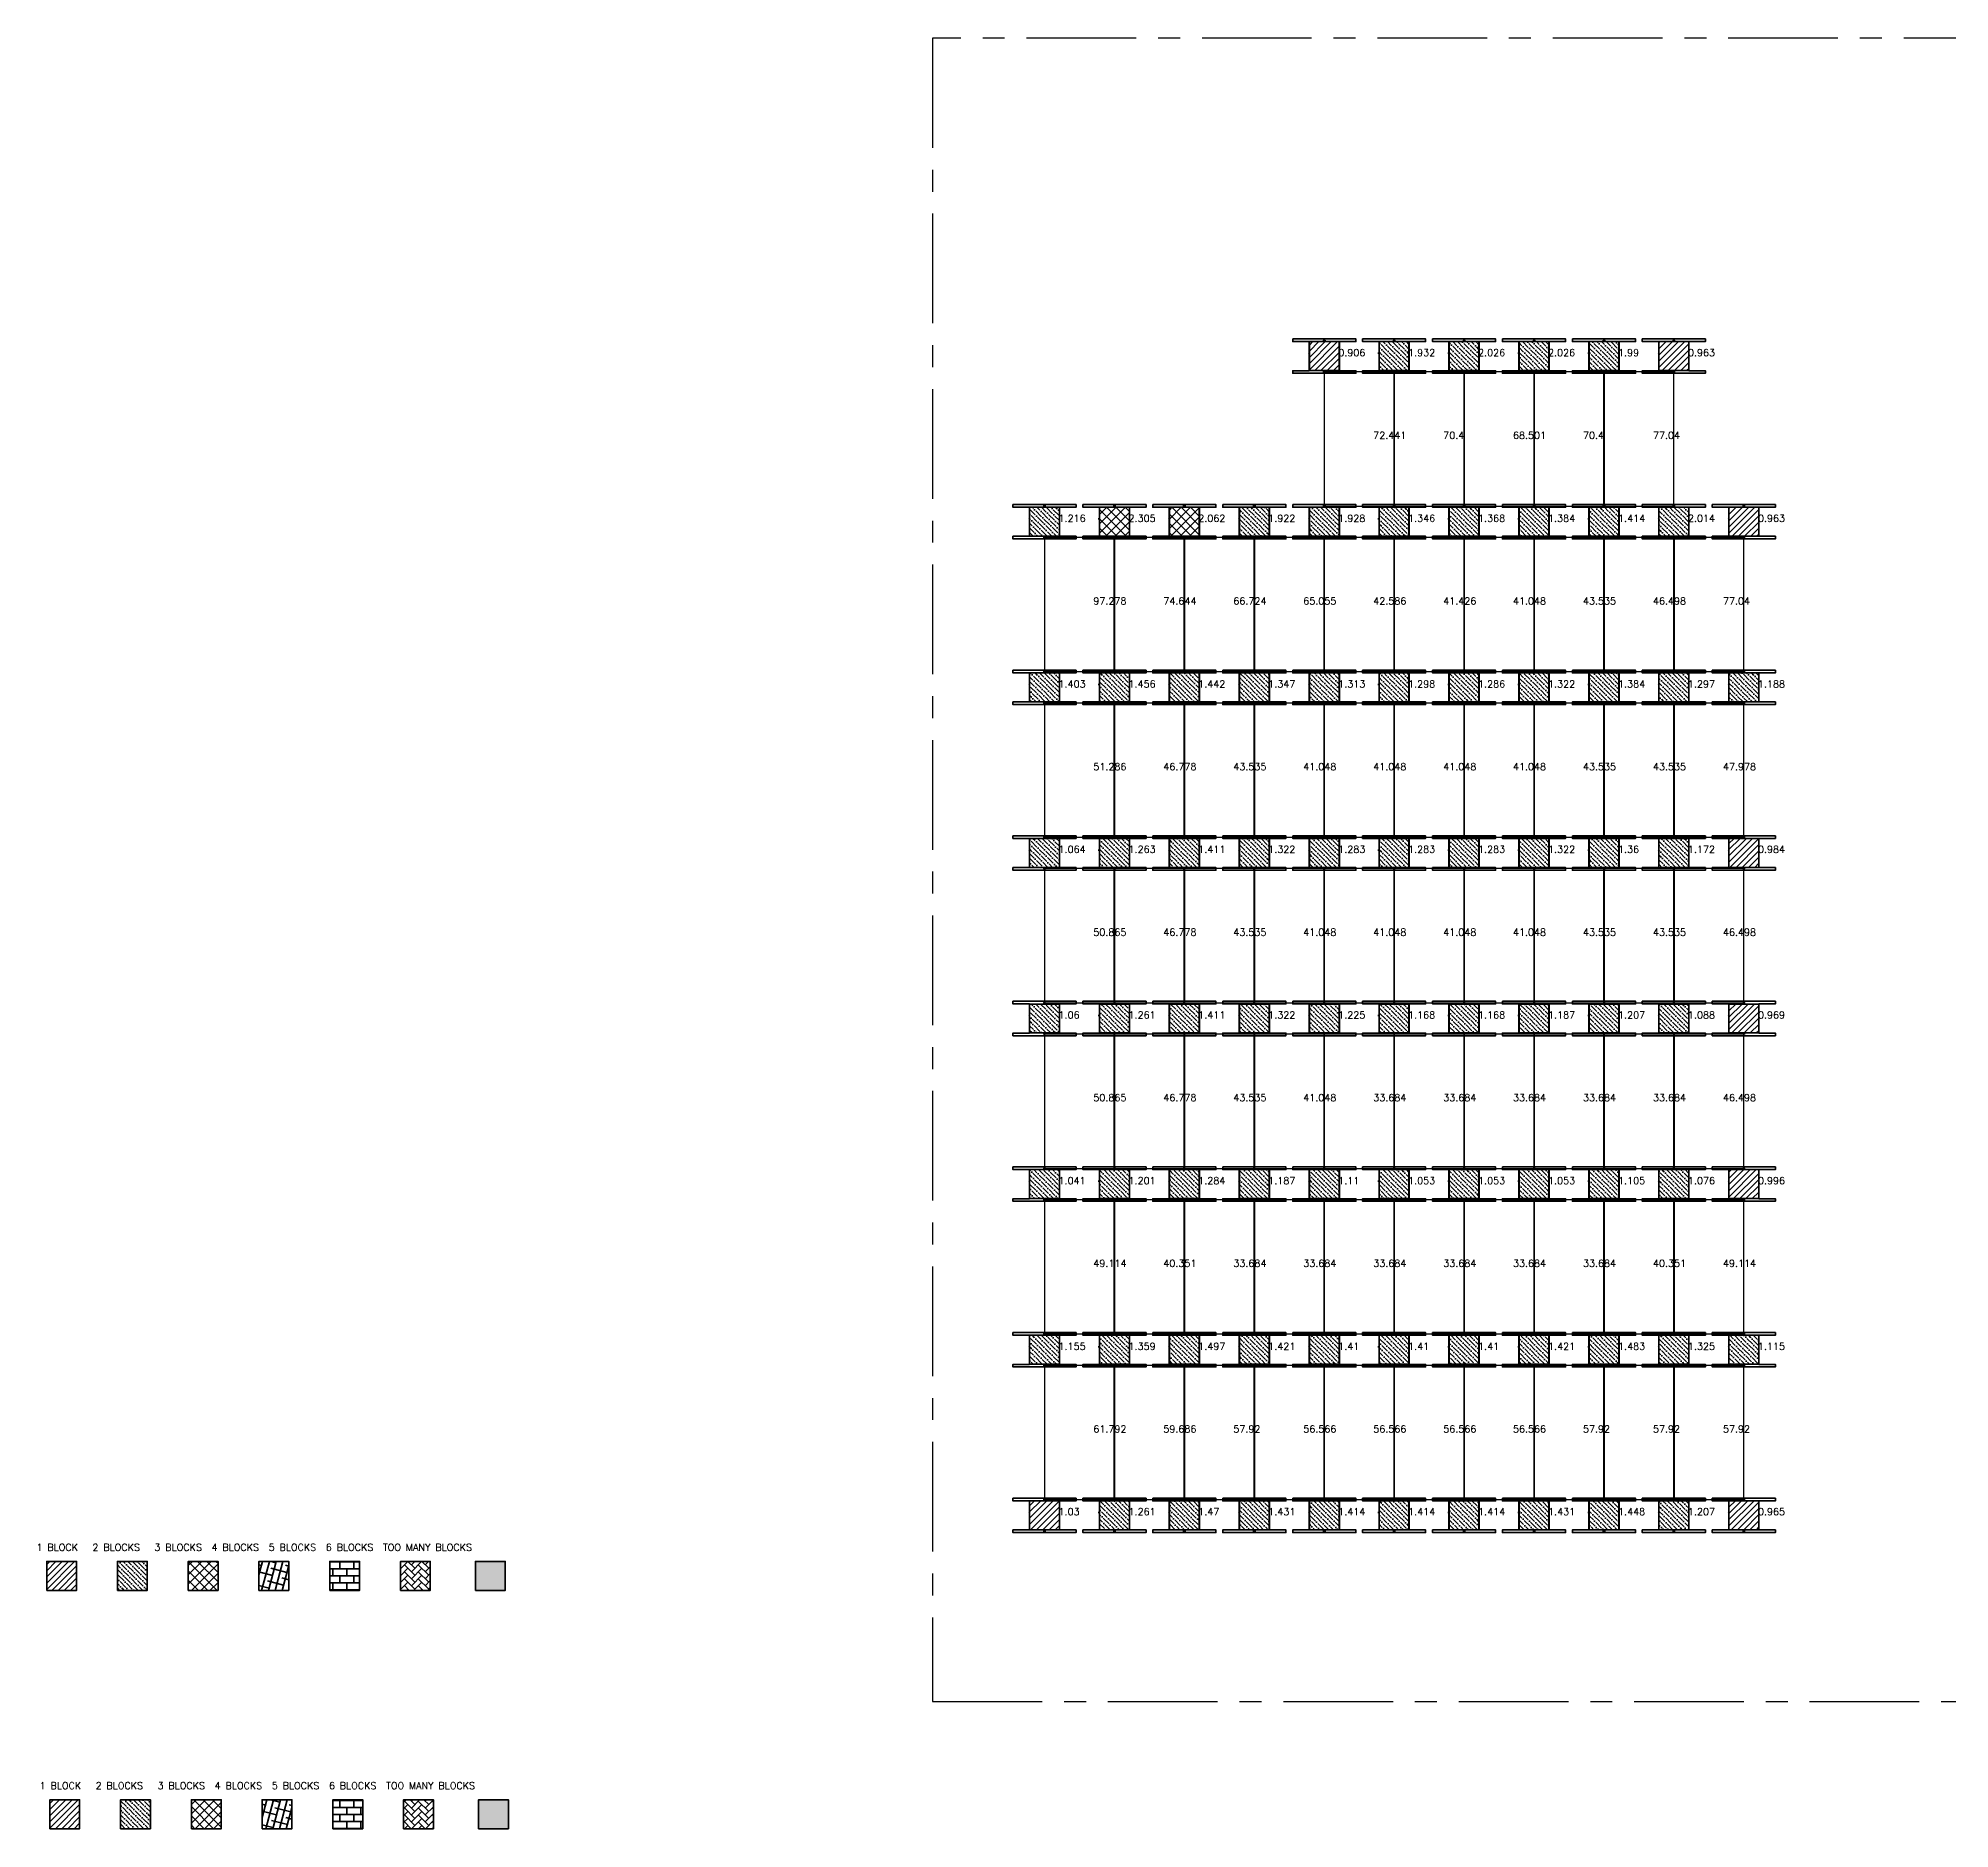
# Model space of a CAD drawing. Header units: inches. Extents: x 3525 to 7451, y 1113 to 2133.
# Drawn here: x 3525 to 4615, y 1113 to 2133 of the extents above; entities that cross this region are included whole.
import ezdxf

# ---------------------------------------------------------------- set-up
doc = ezdxf.new("R2010")
doc.units = ezdxf.units.IN
doc.header["$LTSCALE"] = 50
doc.header["$MEASUREMENT"] = 0
doc.linetypes.add('CENTER', pattern=[2, 1.25, -0.25, 0.25, -0.25])
for name, color, linetype, plot in [('AREA-ARRAYS', 1, 'CENTER', False), ('EF3 TEXT', 7, 'Continuous', False), ('IFI PERIMETER', 241, 'CENTER', False)]:
    doc.layers.add(name, color=color, linetype=linetype, plot=plot)
for name, color, linetype, lineweight in [('E-PANELS', 140, 'Continuous', 30), ('E2-ECOFEET', 254, 'Continuous', 35), ('E3-ECOFEET', 254, 'Continuous', 35), ('HATCH 1', 5, 'Continuous', 35), ('HATCH 2', 140, 'Continuous', 35), ('HATCH 3', 30, 'Continuous', 35), ('HATCH 4', 200, 'Continuous', 35), ('HATCH 5', 2, 'Continuous', 35), ('HATCH 6', 100, 'Continuous', 35), ('HATCH 7', 20, 'Continuous', 35)]:
    doc.layers.add(name, color=color, linetype=linetype, lineweight=lineweight)
doc.layers.get('AREA-ARRAYS').off()
doc.layers.get('E2-ECOFEET').off()
doc.styles.add('mytext', font='romans.shx')
pattern_1 = [(135, (-119.168, -90.9187), (-3.64602, 0.994369), [4.6875, -0.9375, 0, -0.9375])]
pattern_2 = [(45, (-119.168, -90.9187), (-1.767767, 1.767767), [])]

# ---------------------------------------------------------------- blocks, each defined once
blk = doc.blocks.new('EF3_HATCH_3')
at = {"layer": 'HATCH 3'}
h = blk.add_hatch(dxfattribs=at)
h.set_pattern_fill('ANSI37', color=256, scale=30)
h.set_pattern_definition([(45, (-119.168, -90.9187), (-2.65165, 2.65165), []), (135, (-119.168, -90.9187), (-2.65165, -2.65165), [])])
h.paths.add_polyline_path([(-8.5, -8.25), (8.5, -8.25), (8.5, 8.25), (-8.5, 8.25)])
blk.add_lwpolyline([(-8.5, -8.25), (8.5, -8.25), (8.5, 8.25), (-8.5, 8.25)], close=True, dxfattribs=at)
blk = doc.blocks.new('EF3_HATCH_2')
at = {"layer": 'HATCH 2'}
h = blk.add_hatch(dxfattribs=at)
h.set_pattern_fill('ANSI36', color=256, scale=15, angle=90)
h.set_pattern_definition(pattern_1)
h.paths.add_polyline_path([(-8.5, -8.25), (8.5, -8.25), (8.5, 8.25), (-8.5, 8.25)])
blk.add_lwpolyline([(-8.5, -8.25), (8.5, -8.25), (8.5, 8.25), (-8.5, 8.25)], close=True, dxfattribs=at)
blk = doc.blocks.new('EF3_HATCH_1')
at = {"layer": 'HATCH 1'}
h = blk.add_hatch(dxfattribs=at)
h.set_pattern_fill('ANSI31', color=256, scale=20)
h.set_pattern_definition(pattern_2)
h.paths.add_polyline_path([(-8.5, -8.25), (8.5, -8.25), (8.5, 8.25), (-8.5, 8.25)])
blk.add_lwpolyline([(-8.5, -8.25), (8.5, -8.25), (8.5, 8.25), (-8.5, 8.25)], close=True, dxfattribs=at)
blk = doc.blocks.new('EF3')
at = {"layer": 'E3-ECOFEET', "color": 5}
for points in [[(0, 0), (0, -1.5), (9.4, -1.5), (9.4, -18.1), (0, -18.1), (0, -19.6), (36, -19.6), (36, -18.1), (26.6, -18.1), (26.6, -1.5), (36, -1.5), (36, 0), (0, 0)], [(8.8, -8.1), (8.9, -8.1)]]:
    blk.add_lwpolyline(points, dxfattribs=at)
at = {"layer": 'E3-ECOFEET'}
for points in [[(17.2, -1), (17.8, -1), (17.8, -0.5)], [(18.2, -0.5), (18.2, -1), (18.8, -1)], [(17.2, -18.5), (17.8, -18.5), (17.8, -19)], [(18.2, -19), (18.2, -18.5), (18.8, -18.5)]]:
    blk.add_lwpolyline(points, dxfattribs=at)
blk = doc.blocks.new('LG 340W 5DEG')
at = {"layer": 'E-PANELS'}
blk.add_lwpolyline([(39.37, -76.88), (0, -76.88), (0, 0), (39.37, 0)], close=True, dxfattribs=at)
blk = doc.blocks.new('*U9')
at = {"layer": 'HATCH 1'}
h = blk.add_hatch(dxfattribs=at)
h.set_pattern_fill('ANSI31', color=256, scale=20)
h.set_pattern_definition(pattern_2)
h.paths.add_polyline_path([(-8.5, -8.25), (8.5, -8.25), (8.5, 8.25), (-8.5, 8.25)])
blk.add_lwpolyline([(-8.5, -8.25), (8.5, -8.25), (8.5, 8.25), (-8.5, 8.25)], close=True, dxfattribs=at)
blk = doc.blocks.new('*U10')
at = {"layer": 'HATCH 2'}
h = blk.add_hatch(dxfattribs=at)
h.set_pattern_fill('ANSI36', color=256, scale=15, angle=90)
h.set_pattern_definition(pattern_1)
h.paths.add_polyline_path([(-8.5, -8.25), (8.5, -8.25), (8.5, 8.25), (-8.5, 8.25)])
blk.add_lwpolyline([(-8.5, -8.25), (8.5, -8.25), (8.5, 8.25), (-8.5, 8.25)], close=True, dxfattribs=at)
blk = doc.blocks.new('*U11')
at = {"layer": 'HATCH 4'}
h = blk.add_hatch(dxfattribs=at)
h.set_pattern_fill('ANSI38', color=256, scale=30, angle=30)
h.set_pattern_definition([(75, (-119.168, -90.9187), (-3.62222, 0.97057), []), (165, (-119.168, -90.9187), (-8.215015, -1.68108), [9.375, -5.625])])
h.paths.add_polyline_path([(-8.5, -8.25), (8.5, -8.25), (8.5, 8.25), (-8.5, 8.25)])
blk.add_lwpolyline([(-8.5, -8.25), (8.5, -8.25), (8.5, 8.25), (-8.5, 8.25)], close=True, dxfattribs=at)
blk = doc.blocks.new('EF3_HATCH_5')
at = {"layer": 'HATCH 5'}
h = blk.add_hatch(dxfattribs=at)
h.set_pattern_fill('AR-B816', color=256, scale=0.5)
h.set_pattern_definition([(0, (-119.168, -90.9187), (0, 4), []), (90, (-119.168, -90.9187), (-4, 4), [4, -4])])
h.paths.add_polyline_path([(-8.5, -8.25), (8.5, -8.25), (8.5, 8.25), (-8.5, 8.25)])
blk.add_lwpolyline([(-8.5, -8.25), (8.5, -8.25), (8.5, 8.25), (-8.5, 8.25)], close=True, dxfattribs=at)
blk = doc.blocks.new('EF3_HATCH_6')
at = {"layer": 'HATCH 6'}
h = blk.add_hatch(dxfattribs=at)
h.set_pattern_fill('AR-HBONE', color=256, scale=0.7)
h.set_pattern_definition([(45, (-119.168, -90.9187), (3e-16, 3.9598), [8.4, -2.8]), (135, (-117.188, -88.9388), (3e-16, 3.9598), [8.4, -2.8])])
h.paths.add_polyline_path([(-8.5, -8.25), (8.5, -8.25), (8.5, 8.25), (-8.5, 8.25)])
blk.add_lwpolyline([(-8.5, -8.25), (8.5, -8.25), (8.5, 8.25), (-8.5, 8.25)], close=True, dxfattribs=at)
blk = doc.blocks.new('EF3_HATCH_7')
at = {"layer": 'HATCH 7'}
h = blk.add_hatch(color=256, dxfattribs=at)
h.dxf.hatch_style = 1
h.paths.add_polyline_path([(-8.5, -8.25), (8.5, -8.25), (8.5, 8.25), (-8.5, 8.25)])
blk.add_lwpolyline([(-8.5, -8.25), (8.5, -8.25), (8.5, 8.25), (-8.5, 8.25)], close=True, dxfattribs=at)
blk = doc.blocks.new('EF3 HATCH AND TEXT')
at = {"layer": 'HATCH 1'}
blk.add_blockref('*U9', (17.3, -21.2), dxfattribs=at)
at = {"layer": 'HATCH 2'}
blk.add_blockref('*U10', (57.6, -21.2), dxfattribs=at)
at = {"layer": 'HATCH 3'}
blk.add_blockref('EF3_HATCH_3', (98, -21.2), dxfattribs=at)
at = {"layer": 'HATCH 4'}
blk.add_blockref('*U11', (138.3, -21.2), dxfattribs=at)
at = {"layer": 'HATCH 5'}
blk.add_blockref('EF3_HATCH_5', (178.7, -21.2), dxfattribs=at)
at = {"layer": 'HATCH 6'}
blk.add_blockref('EF3_HATCH_6', (219, -21.2), dxfattribs=at)
at = {"layer": 'HATCH 7'}
blk.add_blockref('EF3_HATCH_7', (261.7, -21.2), dxfattribs=at)
at = {"layer": 'EF3 TEXT', "insert": (3, -2.9), "char_height": 4, "attachment_point": 1, "style": 'mytext'}
blk.add_mtext_dynamic_manual_height_columns('1 BLOCK   2 BLOCKS   3 BLOCKS  4 BLOCKS  5 BLOCKS  6 BLOCKS  TOO MANY BLOCKS', width=339.17, gutter_width=450.2, heights=[0], dxfattribs=at)
blk = doc.blocks.new('hatch and text insert')
at = {"layer": 'EF3 TEXT'}
blk.add_blockref('EF3 HATCH AND TEXT', (1.8, -135.8), dxfattribs=at)
at = {"layer": 'HATCH 1'}
blk.add_blockref('*U9', (17.3, -21.2), dxfattribs=at)
at = {"layer": 'HATCH 2'}
blk.add_blockref('*U10', (57.6, -21.2), dxfattribs=at)
at = {"layer": 'HATCH 3'}
blk.add_blockref('EF3_HATCH_3', (98, -21.2), dxfattribs=at)
at = {"layer": 'HATCH 4'}
blk.add_blockref('*U11', (138.3, -21.2), dxfattribs=at)
at = {"layer": 'HATCH 5'}
blk.add_blockref('EF3_HATCH_5', (178.7, -21.2), dxfattribs=at)
at = {"layer": 'HATCH 6'}
blk.add_blockref('EF3_HATCH_6', (219, -21.2), dxfattribs=at)
at = {"layer": 'HATCH 7'}
blk.add_blockref('EF3_HATCH_7', (261.7, -21.2), dxfattribs=at)
at = {"layer": 'EF3 TEXT', "insert": (3, -2.9), "char_height": 4, "attachment_point": 1, "style": 'mytext'}
blk.add_mtext_dynamic_manual_height_columns('1 BLOCK   2 BLOCKS   3 BLOCKS  4 BLOCKS  5 BLOCKS  6 BLOCKS  TOO MANY BLOCKS', width=339.17, gutter_width=450.2, heights=[0], dxfattribs=at)

msp = doc.modelspace()

# ---------------------------------------------------------------- linework, layer by layer
at = {"layer": 'IFI PERIMETER'}
msp.add_lwpolyline([(7450.9, 2133.4), (4034.8, 2133.4), (4034.8, 1185.4), (7450.9, 1185.4)], close=True, dxfattribs=at)

# ---------------------------------------------------------------- block references
at = {"layer": 'AREA-ARRAYS'}
msp.add_blockref('hatch and text insert', (3521, 1278.2), dxfattribs=at)
at = {"layer": 'E-PANELS'}
for p in [(4258.3, 1943.4), (4298.2, 1943.4), (4338.1, 1943.4), (4377.9, 1943.4), (4417.8, 1943.4), (4098.8, 1849.1), (4138.7, 1849.1), (4178.6, 1849.1), (4218.5, 1849.1), (4258.3, 1849.1), (4298.2, 1849.1), (4338.1, 1849.1), (4377.9, 1849.1), (4417.8, 1849.1), (4457.7, 1849.1), (4098.8, 1754.7), (4138.7, 1754.7), (4178.6, 1754.7), (4218.5, 1754.7), (4258.3, 1754.7), (4298.2, 1754.7), (4338.1, 1754.7), (4377.9, 1754.7), (4417.8, 1754.7), (4457.7, 1754.7), (4098.8, 1660.3), (4138.7, 1660.3), (4178.6, 1660.3), (4218.5, 1660.3), (4258.3, 1660.3), (4298.2, 1660.3), (4338.1, 1660.3), (4377.9, 1660.3), (4417.8, 1660.3), (4457.7, 1660.3), (4098.8, 1565.9), (4138.7, 1565.9), (4178.6, 1565.9), (4218.5, 1565.9), (4258.3, 1565.9), (4298.2, 1565.9), (4338.1, 1565.9), (4377.9, 1565.9), (4417.8, 1565.9), (4457.7, 1565.9), (4098.8, 1471.6), (4138.7, 1471.6), (4178.6, 1471.6), (4218.5, 1471.6), (4258.3, 1471.6), (4298.2, 1471.6), (4338.1, 1471.6), (4377.9, 1471.6), (4417.8, 1471.6), (4457.7, 1471.6), (4098.8, 1377.2), (4138.7, 1377.2), (4178.6, 1377.2), (4218.5, 1377.2), (4258.3, 1377.2), (4298.2, 1377.2), (4338.1, 1377.2), (4377.9, 1377.2), (4417.8, 1377.2), (4457.7, 1377.2)]:
    msp.add_blockref('LG 340W 5DEG', p, dxfattribs=at)
at = {"layer": 'E2-ECOFEET'}
for p in [(4240.1, 1962), (4279.9, 1962), (4319.8, 1962), (4359.7, 1962), (4399.6, 1962), (4439.4, 1962), (4080.6, 1867.6), (4120.5, 1867.6), (4160.3, 1867.6), (4200.2, 1867.6), (4240.1, 1867.6), (4279.9, 1867.6), (4319.8, 1867.6), (4359.7, 1867.6), (4399.6, 1867.6), (4439.4, 1867.6), (4479.3, 1867.6), (4080.6, 1773.2), (4120.5, 1773.2), (4160.3, 1773.2), (4200.2, 1773.2), (4240.1, 1773.2), (4279.9, 1773.2), (4319.8, 1773.2), (4359.7, 1773.2), (4399.6, 1773.2), (4439.4, 1773.2), (4479.3, 1773.2), (4080.6, 1678.8), (4120.5, 1678.8), (4160.3, 1678.8), (4200.2, 1678.8), (4240.1, 1678.8), (4279.9, 1678.8), (4319.8, 1678.8), (4359.7, 1678.8), (4399.6, 1678.8), (4439.4, 1678.8), (4479.3, 1678.8), (4080.6, 1584.5), (4120.5, 1584.5), (4160.3, 1584.5), (4200.2, 1584.5), (4240.1, 1584.5), (4279.9, 1584.5), (4319.8, 1584.5), (4359.7, 1584.5), (4399.6, 1584.5), (4439.4, 1584.5), (4479.3, 1584.5), (4080.6, 1490.1), (4120.5, 1490.1), (4160.3, 1490.1), (4200.2, 1490.1), (4240.1, 1490.1), (4279.9, 1490.1), (4319.8, 1490.1), (4359.7, 1490.1), (4399.6, 1490.1), (4439.4, 1490.1), (4479.3, 1490.1), (4080.6, 1395.7), (4120.5, 1395.7), (4160.3, 1395.7), (4200.2, 1395.7), (4240.1, 1395.7), (4279.9, 1395.7), (4319.8, 1395.7), (4359.7, 1395.7), (4399.6, 1395.7), (4439.4, 1395.7), (4479.3, 1395.7), (4080.6, 1301.3), (4120.5, 1301.3), (4160.3, 1301.3), (4200.2, 1301.3), (4240.1, 1301.3), (4279.9, 1301.3), (4319.8, 1301.3), (4359.7, 1301.3), (4399.6, 1301.3), (4439.4, 1301.3), (4479.3, 1301.3)]:
    msp.add_blockref('EF3', p, dxfattribs=at)
at = {"layer": 'HATCH 1'}
for p in [(4258.1, 1952.2), (4457.4, 1952.2), (4497.3, 1857.8), (4497.3, 1669.1), (4497.3, 1574.7), (4497.3, 1480.3), (4098.6, 1291.6), (4497.3, 1291.6)]:
    msp.add_blockref('EF3_HATCH_1', p, dxfattribs=at)
at = {"layer": 'HATCH 2'}
for p in [(4297.9, 1952.2), (4337.8, 1952.2), (4377.7, 1952.2), (4417.6, 1952.2), (4098.6, 1857.8), (4218.2, 1857.8), (4258.1, 1857.8), (4297.9, 1857.8), (4337.8, 1857.8), (4377.7, 1857.8), (4417.6, 1857.8), (4457.4, 1857.8), (4098.6, 1763.4), (4138.5, 1763.4), (4178.3, 1763.4), (4218.2, 1763.4), (4258.1, 1763.4), (4297.9, 1763.4), (4337.8, 1763.4), (4377.7, 1763.4), (4417.6, 1763.4), (4457.4, 1763.4), (4497.3, 1763.4), (4098.6, 1669.1), (4138.5, 1669.1), (4178.3, 1669.1), (4218.2, 1669.1), (4258.1, 1669.1), (4297.9, 1669.1), (4337.8, 1669.1), (4377.7, 1669.1), (4417.6, 1669.1), (4457.4, 1669.1), (4098.6, 1574.7), (4138.5, 1574.7), (4178.3, 1574.7), (4218.2, 1574.7), (4258.1, 1574.7), (4297.9, 1574.7), (4337.8, 1574.7), (4377.7, 1574.7), (4417.6, 1574.7), (4457.4, 1574.7), (4098.6, 1480.3), (4138.5, 1480.3), (4178.3, 1480.3), (4218.2, 1480.3), (4258.1, 1480.3), (4297.9, 1480.3), (4337.8, 1480.3), (4377.7, 1480.3), (4417.6, 1480.3), (4457.4, 1480.3), (4098.6, 1385.9), (4138.5, 1385.9), (4178.3, 1385.9), (4218.2, 1385.9), (4258.1, 1385.9), (4297.9, 1385.9), (4337.8, 1385.9), (4377.7, 1385.9), (4417.6, 1385.9), (4457.4, 1385.9), (4497.3, 1385.9), (4138.5, 1291.6), (4178.3, 1291.6), (4218.2, 1291.6), (4258.1, 1291.6), (4297.9, 1291.6), (4337.8, 1291.6), (4377.7, 1291.6), (4417.6, 1291.6), (4457.4, 1291.6)]:
    msp.add_blockref('EF3_HATCH_2', p, dxfattribs=at)
at = {"layer": 'HATCH 3'}
for p in [(4138.5, 1857.8), (4178.3, 1857.8)]:
    msp.add_blockref('EF3_HATCH_3', p, dxfattribs=at)

# ---------------------------------------------------------------- texts
at = {"layer": 'EF3 TEXT', "style": 'mytext'}
for s, p in [('0.906', (4266.1, 1952.2)), ('1.932', (4305.9, 1952.2)), ('2.026', (4345.8, 1952.2)), ('2.026', (4385.7, 1952.2)), ('1.99', (4425.6, 1952.2)), ('0.963', (4465.4, 1952.2)), ('72.441', (4286, 1905)), ('70.4', (4325.9, 1905)), ('68.501', (4365.7, 1905)), ('70.4', (4405.6, 1905)), ('77.04', (4445.5, 1905)), ('1.216', (4106.6, 1857.8)), ('2.305', (4146.5, 1857.8)), ('2.062', (4186.3, 1857.8)), ('1.922', (4226.2, 1857.8)), ('1.928', (4266.1, 1857.8)), ('1.346', (4305.9, 1857.8)), ('1.368', (4345.8, 1857.8)), ('1.384', (4385.7, 1857.8)), ('1.414', (4425.6, 1857.8)), ('2.014', (4465.4, 1857.8)), ('0.963', (4505.3, 1857.8)), ('97.278', (4126.5, 1810.6)), ('74.644', (4166.4, 1810.6)), ('66.724', (4206.3, 1810.6)), ('65.055', (4246.1, 1810.6)), ('42.586', (4286, 1810.6)), ('41.426', (4325.9, 1810.6)), ('41.048', (4365.7, 1810.6)), ('43.535', (4405.6, 1810.6)), ('46.498', (4445.5, 1810.6)), ('77.04', (4485.4, 1810.6)), ('1.403', (4106.6, 1763.4)), ('1.456', (4146.5, 1763.4)), ('1.442', (4186.3, 1763.4)), ('1.347', (4226.2, 1763.4)), ('1.313', (4266.1, 1763.4)), ('1.298', (4305.9, 1763.4)), ('1.286', (4345.8, 1763.4)), ('1.322', (4385.7, 1763.4)), ('1.384', (4425.6, 1763.4)), ('1.297', (4465.4, 1763.4)), ('1.188', (4505.3, 1763.4)), ('51.286', (4126.5, 1716.2)), ('46.778', (4166.4, 1716.2)), ('43.535', (4206.3, 1716.2)), ('41.048', (4246.1, 1716.2)), ('41.048', (4286, 1716.2)), ('41.048', (4325.9, 1716.2)), ('41.048', (4365.7, 1716.2)), ('43.535', (4405.6, 1716.2)), ('43.535', (4445.5, 1716.2)), ('47.978', (4485.4, 1716.2)), ('1.064', (4106.6, 1669.1)), ('1.263', (4146.5, 1669.1)), ('1.411', (4186.3, 1669.1)), ('1.322', (4226.2, 1669.1)), ('1.283', (4266.1, 1669.1)), ('1.283', (4305.9, 1669.1)), ('1.283', (4345.8, 1669.1)), ('1.322', (4385.7, 1669.1)), ('1.36', (4425.6, 1669.1)), ('1.172', (4465.4, 1669.1)), ('0.984', (4505.3, 1669.1)), ('50.865', (4126.5, 1621.9)), ('46.778', (4166.4, 1621.9)), ('43.535', (4206.3, 1621.9)), ('41.048', (4246.1, 1621.9)), ('41.048', (4286, 1621.9)), ('41.048', (4325.9, 1621.9)), ('41.048', (4365.7, 1621.9)), ('43.535', (4405.6, 1621.9)), ('43.535', (4445.5, 1621.9)), ('46.498', (4485.4, 1621.9)), ('1.06', (4106.6, 1574.7)), ('1.261', (4146.5, 1574.7)), ('1.411', (4186.3, 1574.7)), ('1.322', (4226.2, 1574.7)), ('1.225', (4266.1, 1574.7)), ('1.168', (4305.9, 1574.7)), ('1.168', (4345.8, 1574.7)), ('1.187', (4385.7, 1574.7)), ('1.207', (4425.6, 1574.7)), ('1.088', (4465.4, 1574.7)), ('0.969', (4505.3, 1574.7)), ('50.865', (4126.5, 1527.5)), ('46.778', (4166.4, 1527.5)), ('43.535', (4206.3, 1527.5)), ('41.048', (4246.1, 1527.5)), ('33.684', (4286, 1527.5)), ('33.684', (4325.9, 1527.5)), ('33.684', (4365.7, 1527.5)), ('33.684', (4405.6, 1527.5)), ('33.684', (4445.5, 1527.5)), ('46.498', (4485.4, 1527.5)), ('1.041', (4106.6, 1480.3)), ('1.201', (4146.5, 1480.3)), ('1.284', (4186.3, 1480.3)), ('1.187', (4226.2, 1480.3)), ('1.11', (4266.1, 1480.3)), ('1.053', (4305.9, 1480.3)), ('1.053', (4345.8, 1480.3)), ('1.053', (4385.7, 1480.3)), ('1.105', (4425.6, 1480.3)), ('1.076', (4465.4, 1480.3)), ('0.996', (4505.3, 1480.3)), ('49.114', (4126.5, 1433.1)), ('40.351', (4166.4, 1433.1)), ('33.684', (4206.3, 1433.1)), ('33.684', (4246.1, 1433.1)), ('33.684', (4286, 1433.1)), ('33.684', (4325.9, 1433.1)), ('33.684', (4365.7, 1433.1)), ('33.684', (4405.6, 1433.1)), ('40.351', (4445.5, 1433.1)), ('49.114', (4485.4, 1433.1)), ('1.155', (4106.6, 1385.9)), ('1.359', (4146.5, 1385.9)), ('1.497', (4186.3, 1385.9)), ('1.421', (4226.2, 1385.9)), ('1.41', (4266.1, 1385.9)), ('1.41', (4305.9, 1385.9)), ('1.41', (4345.8, 1385.9)), ('1.421', (4385.7, 1385.9)), ('1.483', (4425.6, 1385.9)), ('1.325', (4465.4, 1385.9)), ('1.115', (4505.3, 1385.9)), ('61.792', (4126.5, 1338.7)), ('59.686', (4166.4, 1338.7)), ('57.92', (4206.3, 1338.7)), ('56.566', (4246.1, 1338.7)), ('56.566', (4286, 1338.7)), ('56.566', (4325.9, 1338.7)), ('56.566', (4365.7, 1338.7)), ('57.92', (4405.6, 1338.7)), ('57.92', (4445.5, 1338.7)), ('57.92', (4485.4, 1338.7)), ('1.03', (4106.6, 1291.6)), ('1.261', (4146.5, 1291.6)), ('1.47', (4186.3, 1291.6)), ('1.431', (4226.2, 1291.6)), ('1.414', (4266.1, 1291.6)), ('1.414', (4305.9, 1291.6)), ('1.414', (4345.8, 1291.6)), ('1.431', (4385.7, 1291.6)), ('1.448', (4425.6, 1291.6)), ('1.207', (4465.4, 1291.6)), ('0.965', (4505.3, 1291.6))]:
    msp.add_text(s, height=4, dxfattribs=at).set_placement(p)

doc.saveas('drawing.dxf')
